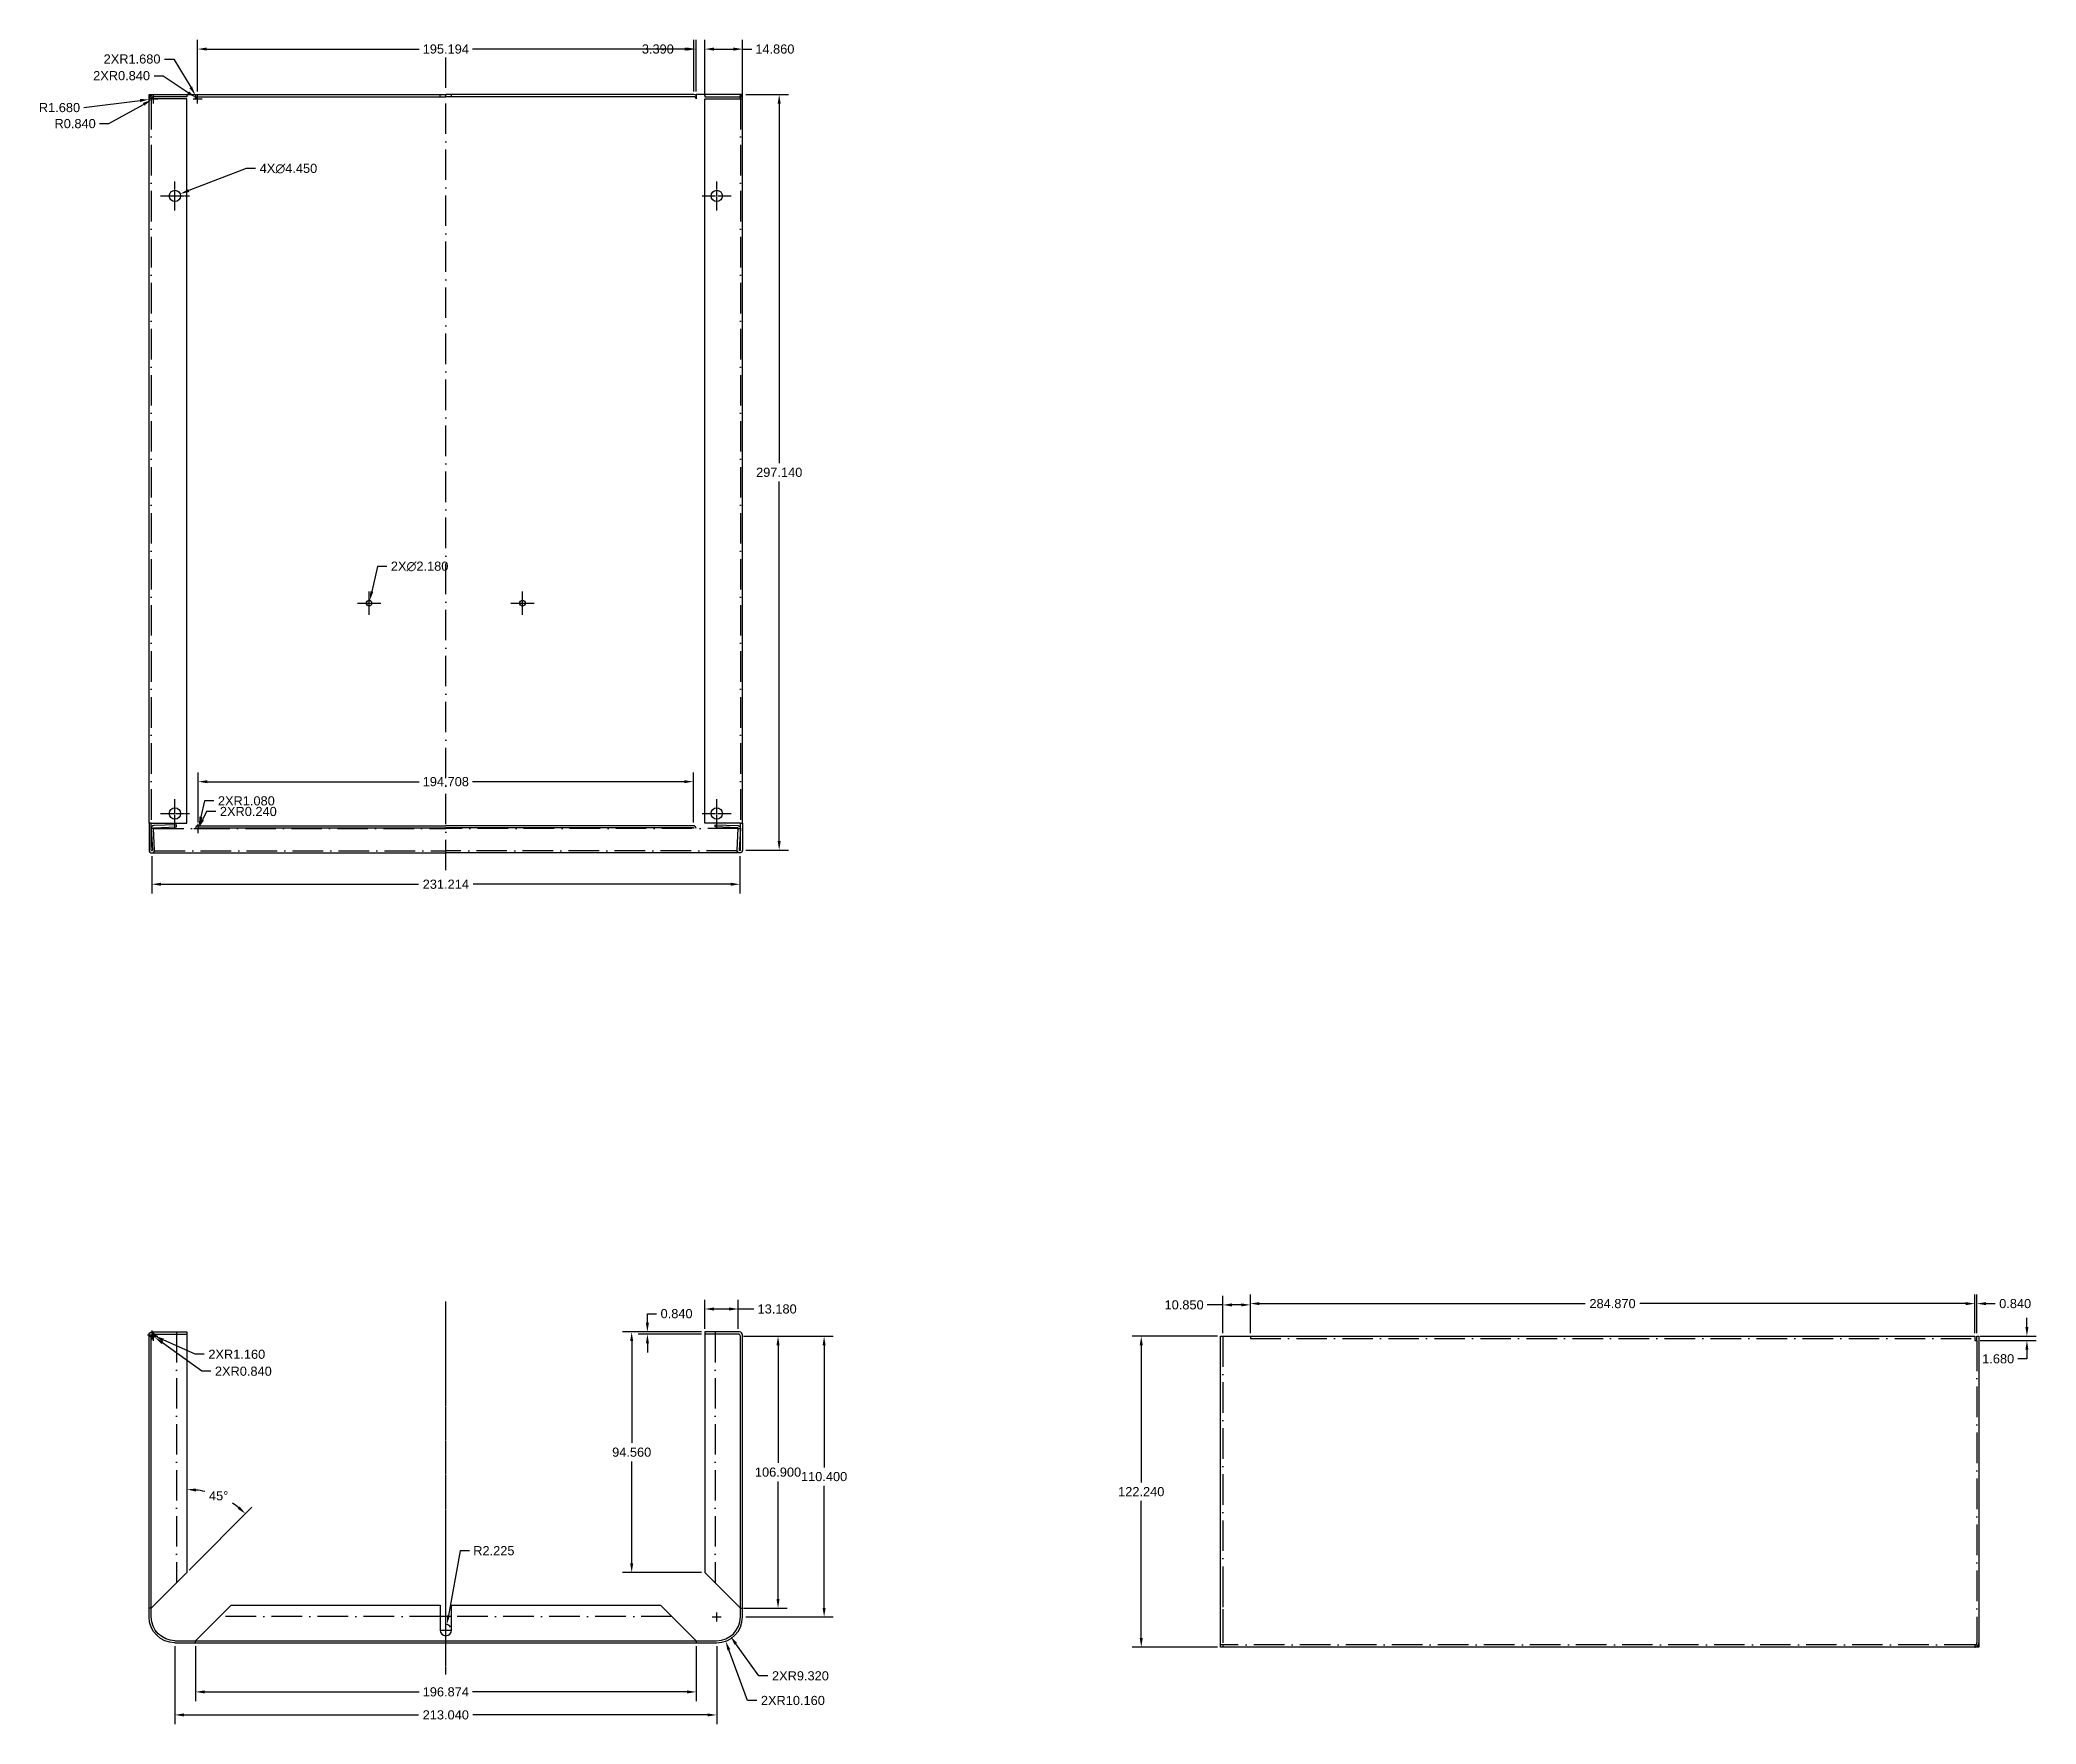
# Model space of a CAD drawing. Header units: millimetres. Extents: x 44 to 829, y 32 to 695.
import ezdxf

# ---------------------------------------------------------------- set-up
doc = ezdxf.new("R2010")
doc.units = ezdxf.units.MM
doc.linetypes.add('ACAD_ISO10W100', pattern=[18, 12, -3, 0, -3])
doc.linetypes.add('CENTER2', pattern=[1.125, 0.75, -0.125, 0.125, -0.125])
for name, color, linetype in [('Axe', 1, 'ACAD_ISO10W100'), ('Contur', 4, 'Continuous'), ('Cote', 3, 'Continuous'), ('Gauri', 6, 'Continuous'), ('Linii Ascunse', 2, 'ACAD_ISO10W100')]:
    doc.layers.add(name, color=color, linetype=linetype)
doc.styles.get("Standard").update_dxf_attribs({"font": 'Arial.ttf'})
doc.dimstyles.get("Standard").update_dxf_attribs({"dimscale": 20, "dimtxt": 0.18, "dimasz": 0.18, "dimexe": 0.18, "dimexo": 0.0625, "dimgap": 0.09, "dimtad": 0, "dimtih": 1, "dimtoh": 1, "dimdec": 3, "dimzin": 0, "dimdsep": 46, "dimtxsty": 'Standard', "dimcen": 0.09, "dimadec": 0, "dimazin": 0, "dimtfac": 1, "dimtdec": 3, "dimtofl": 0, "dimtmove": 0, "dimatfit": 3, "dimfxl": 1, "dimtolj": 1, "dimtzin": 0, "dimarcsym": 0})

# ---------------------------------------------------------------- blocks, each defined once
blk = doc.blocks.new('*U1')
at = {"layer": 'Axe', "color": 0, "linetype": 'CENTER2', "transparency": 16777216}
for p, q in [((-5.725, 0), (-0.445, 0)), ((0, 0.445), (0, 5.725)), ((0.445, 0), (5.725, 0)), ((0, -5.725), (0, -0.445))]:
    blk.add_line(p, q, dxfattribs=at)
at = {"layer": 'Axe', "color": 0, "linetype": 'Continuous', "transparency": 16777216}
for p, q in [((-0.2225, 0), (0.2225, 0)), ((0, -0.2225), (0, 0.2225))]:
    blk.add_line(p, q, dxfattribs=at)
blk = doc.blocks.new('*U2')
at = {"layer": 'Axe', "color": 0, "linetype": 'CENTER2', "transparency": 16777216}
for p, q in [((-4.59, 0), (-0.218, 0)), ((0, 0.218), (0, 4.59)), ((0.218, 0), (4.59, 0)), ((0, -4.59), (0, -0.218))]:
    blk.add_line(p, q, dxfattribs=at)
at = {"layer": 'Axe', "color": 0, "linetype": 'Continuous', "transparency": 16777216}
for p, q in [((-0.109, 0), (0.109, 0)), ((0, -0.109), (0, 0.109))]:
    blk.add_line(p, q, dxfattribs=at)
blk = doc.blocks.new('*U3')
at = {"layer": 'Axe', "color": 0, "linetype": 'CENTER2', "transparency": 16777216}
for p, q in [((-4.59, 0), (-0.218, 0)), ((0, 0.218), (0, 4.59)), ((0.218, 0), (4.59, 0)), ((0, -4.59), (0, -0.218))]:
    blk.add_line(p, q, dxfattribs=at)
at = {"layer": 'Axe', "color": 0, "linetype": 'Continuous', "transparency": 16777216}
for p, q in [((-0.109, 0), (0.109, 0)), ((0, -0.109), (0, 0.109))]:
    blk.add_line(p, q, dxfattribs=at)
blk = doc.blocks.new('*U4')
at = {"layer": 'Axe', "color": 0, "linetype": 'CENTER2', "transparency": 16777216}
for p, q in [((0, 0.445), (0, 5.725)), ((-5.725, 0), (-0.445, 0)), ((0, -5.725), (0, -0.445)), ((0.445, 0), (5.725, 0))]:
    blk.add_line(p, q, dxfattribs=at)
at = {"layer": 'Axe', "color": 0, "linetype": 'Continuous', "transparency": 16777216}
for p, q in [((0, -0.2225), (0, 0.2225)), ((-0.2225, 0), (0.2225, 0))]:
    blk.add_line(p, q, dxfattribs=at)
blk = doc.blocks.new('*U5')
at = {"layer": 'Axe', "color": 0, "linetype": 'CENTER2', "transparency": 16777216}
for p, q in [((-5.725, 0), (-0.445, 0)), ((0, 0.445), (0, 5.725)), ((0.445, 0), (5.725, 0)), ((0, -5.725), (0, -0.445))]:
    blk.add_line(p, q, dxfattribs=at)
at = {"layer": 'Axe', "color": 0, "linetype": 'Continuous', "transparency": 16777216}
for p, q in [((-0.2225, 0), (0.2225, 0)), ((0, -0.2225), (0, 0.2225))]:
    blk.add_line(p, q, dxfattribs=at)
blk = doc.blocks.new('*U6')
at = {"layer": 'Axe', "color": 0, "linetype": 'CENTER2', "transparency": 16777216}
for p, q in [((-5.725, 0), (-0.445, 0)), ((0, 0.445), (0, 5.725)), ((0.445, 0), (5.725, 0)), ((0, -5.725), (0, -0.445))]:
    blk.add_line(p, q, dxfattribs=at)
at = {"layer": 'Axe', "color": 0, "linetype": 'Continuous', "transparency": 16777216}
for p, q in [((-0.2225, 0), (0.2225, 0)), ((0, -0.2225), (0, 0.2225))]:
    blk.add_line(p, q, dxfattribs=at)
blk = doc.blocks.new('*U7')
at = {"layer": 'Axe', "color": 0, "linetype": 'CENTER2', "transparency": 16777216}
blk.add_line((0, -77.86), (0, 68.83), dxfattribs=at)
blk = doc.blocks.new('*D9')
at = {"layer": 'Cote', "color": 0, "lineweight": -2, "transparency": 16777216}
for p, q in [((209.38, 100.65), (204.74, 75.2)), ((212.98, 100.65), (209.38, 100.65)), ((203.69, 67.67), (203.69, 71.27)), ((201.89, 69.47), (205.49, 69.47))]:
    blk.add_line(p, q, dxfattribs=at)
blk.add_arc((203.69, 69.47), 2.23, 32.18864, 79.6642, dxfattribs=at)
at = {"layer": 'Cote', "color": 0, "transparency": 16777216}
blk.add_solid([(204.15, 75.3), (205.33, 75.09), (204.09, 71.65)], dxfattribs=at)
at = {"layer": 'Defpoints', "color": 0, "transparency": 16777216}
for p in [(204.09, 71.65), (203.69, 69.47)]:
    blk.add_point(p, dxfattribs=at)
at = {"layer": 'Cote', "color": 0, "transparency": 16777216, "insert": (222.59, 100.65), "char_height": 3.6, "attachment_point": 5}
blk.add_mtext('\\A1;R2.225', dxfattribs=at)
blk = doc.blocks.new('*D10')
at = {"layer": 'Cote', "color": 0, "lineweight": -2, "transparency": 16777216}
for p, q in [((97.17, 63.19), (97.17, 32.49)), ((310.21, 63.19), (310.21, 32.49)), ((100.77, 36.09), (192.99, 36.09)), ((306.61, 36.09), (214.38, 36.09))]:
    blk.add_line(p, q, dxfattribs=at)
at = {"layer": 'Cote', "color": 0, "transparency": 16777216}
for points in [[(100.77, 36.69), (100.77, 35.49), (97.17, 36.09)], [(306.61, 36.69), (306.61, 35.49), (310.21, 36.09)]]:
    blk.add_solid(points, dxfattribs=at)
at = {"layer": 'Defpoints', "color": 0, "transparency": 16777216}
for p in [(97.17, 64.44), (310.21, 64.44), (310.21, 36.09)]:
    blk.add_point(p, dxfattribs=at)
at = {"layer": 'Cote', "color": 0, "transparency": 16777216, "insert": (203.69, 36.09), "char_height": 3.6, "attachment_point": 5}
blk.add_mtext('\\A1;213.040', dxfattribs=at)
blk = doc.blocks.new('*D11')
at = {"layer": 'Cote', "color": 0, "lineweight": -2, "transparency": 16777216}
for p, q in [((105.26, 63.19), (105.26, 41.54)), ((302.13, 63.19), (302.13, 41.54)), ((108.86, 45.14), (193.2, 45.14)), ((298.53, 45.14), (214.19, 45.14))]:
    blk.add_line(p, q, dxfattribs=at)
at = {"layer": 'Cote', "color": 0, "transparency": 16777216}
for points in [[(108.86, 45.74), (108.86, 44.54), (105.26, 45.14)], [(298.53, 45.74), (298.53, 44.54), (302.13, 45.14)]]:
    blk.add_solid(points, dxfattribs=at)
at = {"layer": 'Defpoints', "color": 0, "transparency": 16777216}
for p in [(105.26, 64.44), (302.13, 64.44), (302.13, 45.14)]:
    blk.add_point(p, dxfattribs=at)
at = {"layer": 'Cote', "color": 0, "transparency": 16777216, "insert": (203.69, 45.14), "char_height": 3.6, "attachment_point": 5}
blk.add_mtext('\\A1;196.874', dxfattribs=at)
blk = doc.blocks.new('*D12')
at = {"layer": 'Cote', "color": 0, "lineweight": -2, "transparency": 16777216}
for p, q in [((308.41, 74.6), (312.01, 74.6)), ((310.21, 72.8), (310.21, 76.4)), ((322.39, 41.75), (314.99, 61.7)), ((325.99, 41.75), (322.39, 41.75))]:
    blk.add_line(p, q, dxfattribs=at)
at = {"layer": 'Cote', "color": 0, "transparency": 16777216}
blk.add_solid([(315.56, 61.91), (314.43, 61.49), (313.74, 65.08)], dxfattribs=at)
at = {"layer": 'Defpoints', "color": 0, "transparency": 16777216}
for p in [(310.21, 74.6), (313.74, 65.08)]:
    blk.add_point(p, dxfattribs=at)
at = {"layer": 'Cote', "color": 0, "transparency": 16777216, "insert": (340.18, 41.75), "char_height": 3.6, "attachment_point": 5}
blk.add_mtext('\\A1;2XR10.160', dxfattribs=at)
blk = doc.blocks.new('*D13')
at = {"layer": 'Cote', "color": 0, "lineweight": -2, "transparency": 16777216}
for p, q in [((308.41, 74.6), (312.01, 74.6)), ((310.21, 72.8), (310.21, 76.4)), ((326.76, 51.44), (317.72, 64.09)), ((330.36, 51.44), (326.76, 51.44))]:
    blk.add_line(p, q, dxfattribs=at)
at = {"layer": 'Cote', "color": 0, "transparency": 16777216}
blk.add_solid([(318.21, 64.44), (317.23, 63.74), (315.63, 67.02)], dxfattribs=at)
at = {"layer": 'Defpoints', "color": 0, "transparency": 16777216}
for p in [(310.21, 74.6), (315.63, 67.02)]:
    blk.add_point(p, dxfattribs=at)
at = {"layer": 'Cote', "color": 0, "transparency": 16777216, "insert": (343.15, 51.44), "char_height": 3.6, "attachment_point": 5}
blk.add_mtext('\\A1;2XR9.320', dxfattribs=at)
blk = doc.blocks.new('*D14')
at = {"layer": 'Cote', "color": 0, "lineweight": -2, "transparency": 16777216}
for p, q in [((321.62, 185), (356.06, 185)), ((352.46, 181.4), (352.46, 133.44)), ((352.46, 78.2), (352.46, 126.17)), ((321.62, 74.6), (356.06, 74.6))]:
    blk.add_line(p, q, dxfattribs=at)
at = {"layer": 'Cote', "color": 0, "transparency": 16777216}
for points in [[(351.86, 181.4), (353.06, 181.4), (352.46, 185)], [(351.86, 78.2), (353.06, 78.2), (352.46, 74.6)]]:
    blk.add_solid(points, dxfattribs=at)
at = {"layer": 'Defpoints', "color": 0, "transparency": 16777216}
for p in [(320.37, 185), (352.46, 185), (320.37, 74.6)]:
    blk.add_point(p, dxfattribs=at)
at = {"layer": 'Cote', "color": 0, "transparency": 16777216, "insert": (352.46, 129.8), "char_height": 3.6, "attachment_point": 5}
blk.add_mtext('\\A1;110.400', dxfattribs=at)
blk = doc.blocks.new('*D15')
at = {"layer": 'Cote', "color": 0, "lineweight": -2, "transparency": 16777216}
for p, q in [((320.78, 185), (337.94, 185)), ((334.34, 181.4), (334.34, 135.19)), ((334.34, 81.7), (334.34, 127.92)), ((320.78, 78.1), (337.94, 78.1))]:
    blk.add_line(p, q, dxfattribs=at)
at = {"layer": 'Cote', "color": 0, "transparency": 16777216}
for points in [[(333.74, 181.4), (334.94, 181.4), (334.34, 185)], [(333.74, 81.7), (334.94, 81.7), (334.34, 78.1)]]:
    blk.add_solid(points, dxfattribs=at)
at = {"layer": 'Defpoints', "color": 0, "transparency": 16777216}
for p in [(319.53, 185), (334.34, 185), (319.53, 78.1)]:
    blk.add_point(p, dxfattribs=at)
at = {"layer": 'Cote', "color": 0, "transparency": 16777216, "insert": (334.34, 131.55), "char_height": 3.6, "attachment_point": 5}
blk.add_mtext('\\A1;106.900', dxfattribs=at)
blk = doc.blocks.new('*D16')
at = {"layer": 'Cote', "color": 0, "lineweight": -2, "transparency": 16777216}
for p, q in [((304.26, 186.68), (273.19, 186.68)), ((276.79, 183.08), (276.79, 143.04)), ((276.79, 95.72), (276.79, 135.77)), ((304.26, 92.12), (273.19, 92.12))]:
    blk.add_line(p, q, dxfattribs=at)
at = {"layer": 'Cote', "color": 0, "transparency": 16777216}
for points in [[(276.19, 183.08), (277.39, 183.08), (276.79, 186.68)], [(276.19, 95.72), (277.39, 95.72), (276.79, 92.12)]]:
    blk.add_solid(points, dxfattribs=at)
at = {"layer": 'Defpoints', "color": 0, "transparency": 16777216}
for p in [(305.51, 186.68), (276.79, 92.12), (305.51, 92.12)]:
    blk.add_point(p, dxfattribs=at)
at = {"layer": 'Cote', "color": 0, "transparency": 16777216, "insert": (276.79, 139.4), "char_height": 3.6, "attachment_point": 5}
blk.add_mtext('\\A1;94.560', dxfattribs=at)
blk = doc.blocks.new('*D17')
at = {"layer": 'Cote', "color": 0, "lineweight": -2, "transparency": 16777216}
for p, q in [((305.51, 187.93), (305.51, 199.32)), ((318.69, 187.93), (318.69, 199.32)), ((309.11, 195.72), (315.09, 195.72)), ((318.69, 195.72), (324.89, 195.72))]:
    blk.add_line(p, q, dxfattribs=at)
at = {"layer": 'Cote', "color": 0, "transparency": 16777216}
for points in [[(309.11, 196.32), (309.11, 195.12), (305.51, 195.72)], [(315.09, 196.32), (315.09, 195.12), (318.69, 195.72)]]:
    blk.add_solid(points, dxfattribs=at)
at = {"layer": 'Defpoints', "color": 0, "transparency": 16777216}
for p in [(305.51, 195.72), (305.51, 186.68), (318.69, 186.68)]:
    blk.add_point(p, dxfattribs=at)
at = {"layer": 'Cote', "color": 0, "transparency": 16777216, "insert": (333.99, 195.72), "char_height": 3.6, "attachment_point": 5}
blk.add_mtext('\\A1;13.180', dxfattribs=at)
blk = doc.blocks.new('*D18')
at = {"layer": 'Cote', "color": 0, "lineweight": -2, "transparency": 16777216}
for p, q in [((282.97, 190.28), (282.97, 193.88)), ((282.97, 193.88), (286.57, 193.88)), ((304.26, 186.68), (279.37, 186.68)), ((304.26, 185.84), (279.37, 185.84)), ((282.97, 182.24), (282.97, 178.64))]:
    blk.add_line(p, q, dxfattribs=at)
at = {"layer": 'Cote', "color": 0, "transparency": 16777216}
for points in [[(282.37, 190.28), (283.57, 190.28), (282.97, 186.68)], [(282.37, 182.24), (283.57, 182.24), (282.97, 185.84)]]:
    blk.add_solid(points, dxfattribs=at)
at = {"layer": 'Defpoints', "color": 0, "transparency": 16777216}
for p in [(282.97, 186.68), (305.51, 186.68), (305.51, 185.84)]:
    blk.add_point(p, dxfattribs=at)
at = {"layer": 'Cote', "color": 0, "transparency": 16777216, "insert": (294.44, 193.88), "char_height": 3.6, "attachment_point": 5}
blk.add_mtext('\\A1;0.840', dxfattribs=at)
blk = doc.blocks.new('*D19')
at = {"layer": 'Cote', "color": 0, "lineweight": -2, "transparency": 16777216}
for p, q in [((86.37, 185.52), (89.97, 185.52)), ((88.17, 183.72), (88.17, 187.32)), ((105.09, 177.9), (92.51, 183.57)), ((108.69, 177.9), (105.09, 177.9))]:
    blk.add_line(p, q, dxfattribs=at)
blk.add_arc((88.17, 185.52), 1.16, 335.7535, 28.25886, dxfattribs=at)
at = {"layer": 'Cote', "color": 0, "transparency": 16777216}
blk.add_solid([(92.75, 184.12), (92.26, 183.02), (89.23, 185.05)], dxfattribs=at)
at = {"layer": 'Defpoints', "color": 0, "transparency": 16777216}
for p in [(88.17, 185.52), (89.23, 185.05)]:
    blk.add_point(p, dxfattribs=at)
at = {"layer": 'Cote', "color": 0, "transparency": 16777216, "insert": (121.48, 177.9), "char_height": 3.6, "attachment_point": 5}
blk.add_mtext('\\A1;2XR1.160', dxfattribs=at)
blk = doc.blocks.new('*D20')
at = {"layer": 'Cote', "color": 0, "lineweight": -2, "transparency": 16777216}
for p, q in [((86.89, 185), (90.49, 185)), ((88.69, 183.2), (88.69, 186.8)), ((107.68, 171.24), (92.28, 182.4)), ((111.28, 171.24), (107.68, 171.24))]:
    blk.add_line(p, q, dxfattribs=at)
blk.add_arc((88.69, 185), 0.84, 324.06958, 90, dxfattribs=at)
at = {"layer": 'Cote', "color": 0, "transparency": 16777216}
blk.add_solid([(92.64, 182.88), (91.93, 181.91), (89.37, 184.51)], dxfattribs=at)
at = {"layer": 'Defpoints', "color": 0, "transparency": 16777216}
for p in [(88.69, 185), (89.37, 184.51)]:
    blk.add_point(p, dxfattribs=at)
at = {"layer": 'Cote', "color": 0, "transparency": 16777216, "insert": (124.07, 171.24), "char_height": 3.6, "attachment_point": 5}
blk.add_mtext('\\A1;2XR0.840', dxfattribs=at)
blk = doc.blocks.new('*D21')
at = {"layer": 'Cote', "color": 0, "lineweight": -2, "transparency": 16777216}
blk.add_line((102.75, 93.01), (127.47, 117.73), dxfattribs=at)
for start, end in [(77.4675, 83.67221), (51.32779, 56.7445)]:
    blk.add_arc((101.87, 92.12), 32.61, start, end, dxfattribs=at)
at = {"layer": 'Cote', "color": 0, "transparency": 16777216}
for points in [[(105.43, 123.94), (105.5, 125.14), (101.87, 124.74)], [(122.65, 118.03), (121.85, 117.14), (124.93, 115.18)]]:
    blk.add_solid(points, dxfattribs=at)
at = {"layer": 'Defpoints', "color": 0, "transparency": 16777216}
for p in [(101.87, 186.68), (118.17, 120.37), (101.87, 92.12), (101.87, 92.12), (87.85, 78.1)]:
    blk.add_point(p, dxfattribs=at)
at = {"layer": 'Cote', "color": 0, "transparency": 16777216, "insert": (114.35, 122.25), "char_height": 3.6, "attachment_point": 5}
blk.add_mtext('\\A1;45°', dxfattribs=at)
blk = doc.blocks.new('*D22')
at = {"layer": 'Cote', "color": 0, "lineweight": -2, "transparency": 16777216}
for p, q in [((507.15, 185), (473.58, 185)), ((477.18, 181.4), (477.18, 127.52)), ((477.18, 66.36), (477.18, 120.25)), ((507.15, 62.76), (473.58, 62.76))]:
    blk.add_line(p, q, dxfattribs=at)
at = {"layer": 'Cote', "color": 0, "transparency": 16777216}
for points in [[(476.58, 181.4), (477.78, 181.4), (477.18, 185)], [(476.58, 66.36), (477.78, 66.36), (477.18, 62.76)]]:
    blk.add_solid(points, dxfattribs=at)
at = {"layer": 'Defpoints', "color": 0, "transparency": 16777216}
for p in [(477.18, 185), (508.4, 185), (508.4, 62.76)]:
    blk.add_point(p, dxfattribs=at)
at = {"layer": 'Cote', "color": 0, "transparency": 16777216, "insert": (477.18, 123.88), "char_height": 3.6, "attachment_point": 5}
blk.add_mtext('\\A1;122.240', dxfattribs=at)
blk = doc.blocks.new('*D23')
at = {"layer": 'Cote', "color": 0, "lineweight": -2, "transparency": 16777216}
for p, q in [((520.08, 186.25), (520.08, 201.43)), ((523.68, 197.83), (651.82, 197.83)), ((801.35, 197.83), (673.21, 197.83)), ((804.95, 186.25), (804.95, 201.43))]:
    blk.add_line(p, q, dxfattribs=at)
at = {"layer": 'Cote', "color": 0, "transparency": 16777216}
for points in [[(523.68, 198.43), (523.68, 197.23), (520.08, 197.83)], [(801.35, 198.43), (801.35, 197.23), (804.95, 197.83)]]:
    blk.add_solid(points, dxfattribs=at)
at = {"layer": 'Defpoints', "color": 0, "transparency": 16777216}
for p in [(804.95, 197.83), (520.08, 185), (804.95, 185)]:
    blk.add_point(p, dxfattribs=at)
at = {"layer": 'Cote', "color": 0, "transparency": 16777216, "insert": (662.52, 197.83), "char_height": 3.6, "attachment_point": 5}
blk.add_mtext('\\A1;284.870', dxfattribs=at)
blk = doc.blocks.new('*D24')
at = {"layer": 'Cote', "color": 0, "lineweight": -2, "transparency": 16777216}
for p, q in [((509.23, 197.33), (503.14, 197.33)), ((509.23, 186.25), (509.23, 200.93)), ((516.48, 197.33), (512.83, 197.33)), ((520.08, 186.25), (520.08, 200.93))]:
    blk.add_line(p, q, dxfattribs=at)
at = {"layer": 'Cote', "color": 0, "transparency": 16777216}
for points in [[(512.83, 197.93), (512.83, 196.73), (509.23, 197.33)], [(516.48, 197.93), (516.48, 196.73), (520.08, 197.33)]]:
    blk.add_solid(points, dxfattribs=at)
at = {"layer": 'Defpoints', "color": 0, "transparency": 16777216}
for p in [(520.08, 197.33), (509.23, 185), (520.08, 185)]:
    blk.add_point(p, dxfattribs=at)
at = {"layer": 'Cote', "color": 0, "transparency": 16777216, "insert": (494.04, 197.33), "char_height": 3.6, "attachment_point": 5}
blk.add_mtext('\\A1;10.850', dxfattribs=at)
blk = doc.blocks.new('*D25')
at = {"layer": 'Cote', "color": 0, "lineweight": -2, "transparency": 16777216}
for p, q in [((801.35, 197.83), (797.75, 197.83)), ((804.95, 186.25), (804.95, 201.43)), ((805.79, 186.25), (805.79, 201.43)), ((809.39, 197.83), (812.99, 197.83))]:
    blk.add_line(p, q, dxfattribs=at)
at = {"layer": 'Cote', "color": 0, "transparency": 16777216}
for points in [[(801.35, 198.43), (801.35, 197.23), (804.95, 197.83)], [(809.39, 198.43), (809.39, 197.23), (805.79, 197.83)]]:
    blk.add_solid(points, dxfattribs=at)
at = {"layer": 'Defpoints', "color": 0, "transparency": 16777216}
for p in [(805.79, 197.83), (804.95, 185), (805.79, 185)]:
    blk.add_point(p, dxfattribs=at)
at = {"layer": 'Cote', "color": 0, "transparency": 16777216, "insert": (820.86, 197.83), "char_height": 3.6, "attachment_point": 5}
blk.add_mtext('\\A1;0.840', dxfattribs=at)
blk = doc.blocks.new('*D26')
at = {"layer": 'Cote', "color": 0, "lineweight": -2, "transparency": 16777216}
for p, q in [((825.48, 188.6), (825.48, 192.2)), ((807.04, 185), (829.08, 185)), ((807.04, 183.32), (829.08, 183.32)), ((825.48, 176.12), (821.88, 176.12)), ((825.48, 179.72), (825.48, 176.12))]:
    blk.add_line(p, q, dxfattribs=at)
at = {"layer": 'Cote', "color": 0, "transparency": 16777216}
for points in [[(824.88, 188.6), (826.08, 188.6), (825.48, 185)], [(824.88, 179.72), (826.08, 179.72), (825.48, 183.32)]]:
    blk.add_solid(points, dxfattribs=at)
at = {"layer": 'Defpoints', "color": 0, "transparency": 16777216}
for p in [(805.79, 185), (805.79, 183.32), (825.48, 183.32)]:
    blk.add_point(p, dxfattribs=at)
at = {"layer": 'Cote', "color": 0, "transparency": 16777216, "insert": (814.18, 176.12), "char_height": 3.6, "attachment_point": 5}
blk.add_mtext('\\A1;1.680', dxfattribs=at)
blk = doc.blocks.new('*D27')
at = {"layer": 'Cote', "color": 0, "lineweight": -2, "transparency": 16777216}
for p, q in [((61.36, 668.17), (83.45, 670.96)), ((86.89, 671.62), (90.49, 671.62)), ((88.69, 669.82), (88.69, 673.42))]:
    blk.add_line(p, q, dxfattribs=at)
blk.add_arc((88.69, 671.62), 1.68, 180, 187.18108, dxfattribs=at)
at = {"layer": 'Cote', "color": 0, "transparency": 16777216}
blk.add_solid([(83.37, 671.55), (83.52, 670.36), (87.02, 671.41)], dxfattribs=at)
at = {"layer": 'Defpoints', "color": 0, "transparency": 16777216}
for p in [(87.02, 671.41), (88.69, 671.62)]:
    blk.add_point(p, dxfattribs=at)
at = {"layer": 'Cote', "color": 0, "transparency": 16777216, "insert": (51.77, 668.17), "char_height": 3.6, "attachment_point": 5}
blk.add_mtext('\\A1;R1.680', dxfattribs=at)
blk = doc.blocks.new('*D28')
at = {"layer": 'Cote', "color": 0, "lineweight": -2, "transparency": 16777216}
for p, q in [((71.11, 661.86), (84.81, 669.46)), ((86.89, 671.62), (90.49, 671.62)), ((88.69, 669.82), (88.69, 673.42)), ((67.51, 661.86), (71.11, 661.86))]:
    blk.add_line(p, q, dxfattribs=at)
blk.add_arc((88.69, 671.62), 0.84, 180, 209.0235, dxfattribs=at)
at = {"layer": 'Cote', "color": 0, "transparency": 16777216}
blk.add_solid([(84.51, 669.99), (85.1, 668.94), (87.95, 671.21)], dxfattribs=at)
at = {"layer": 'Defpoints', "color": 0, "transparency": 16777216}
for p in [(87.95, 671.21), (88.69, 671.62)]:
    blk.add_point(p, dxfattribs=at)
at = {"layer": 'Cote', "color": 0, "transparency": 16777216, "insert": (57.92, 661.86), "char_height": 3.6, "attachment_point": 5}
blk.add_mtext('\\A1;R0.840', dxfattribs=at)
blk = doc.blocks.new('*D29')
at = {"layer": 'Cote', "color": 0, "lineweight": -2, "transparency": 16777216}
for p, q in [((125.24, 644.17), (102.61, 635.53)), ((128.84, 644.17), (125.24, 644.17)), ((95.37, 633.46), (98.97, 633.46)), ((97.17, 631.66), (97.17, 635.26))]:
    blk.add_line(p, q, dxfattribs=at)
at = {"layer": 'Cote', "color": 0, "transparency": 16777216}
blk.add_solid([(102.4, 636.1), (102.82, 634.97), (99.25, 634.25)], dxfattribs=at)
at = {"layer": 'Defpoints', "color": 0, "transparency": 16777216}
for p in [(95.09, 632.67), (99.25, 634.25)]:
    blk.add_point(p, dxfattribs=at)
at = {"layer": 'Cote', "color": 0, "transparency": 16777216, "insert": (141.81, 644.17), "char_height": 3.6, "attachment_point": 5}
blk.add_mtext('\\A1;4X∅4.450', dxfattribs=at)
blk = doc.blocks.new('*D30')
at = {"layer": 'Cote', "color": 0, "lineweight": -2, "transparency": 16777216}
for p, q in [((176.86, 487.72), (174.58, 477.85)), ((180.46, 487.72), (176.86, 487.72)), ((171.73, 473.28), (175.33, 473.28)), ((173.53, 471.48), (173.53, 475.08))]:
    blk.add_line(p, q, dxfattribs=at)
at = {"layer": 'Cote', "color": 0, "transparency": 16777216}
blk.add_solid([(174, 477.98), (175.17, 477.71), (173.77, 474.34)], dxfattribs=at)
at = {"layer": 'Defpoints', "color": 0, "transparency": 16777216}
for p in [(173.28, 472.22), (173.77, 474.34)]:
    blk.add_point(p, dxfattribs=at)
at = {"layer": 'Cote', "color": 0, "transparency": 16777216, "insert": (193.39, 487.72), "char_height": 3.6, "attachment_point": 5}
blk.add_mtext('\\A1;2X∅2.180', dxfattribs=at)
blk = doc.blocks.new('*D38')
at = {"layer": 'Cote', "color": 0, "lineweight": -2, "transparency": 16777216}
for p, q in [((321.63, 673.3), (338.4, 673.3)), ((334.8, 669.7), (334.8, 528.37)), ((334.8, 379.76), (334.8, 521.09)), ((321.63, 376.16), (338.4, 376.16))]:
    blk.add_line(p, q, dxfattribs=at)
at = {"layer": 'Cote', "color": 0, "transparency": 16777216}
for points in [[(334.2, 669.7), (335.4, 669.7), (334.8, 673.3)], [(334.2, 379.76), (335.4, 379.76), (334.8, 376.16)]]:
    blk.add_solid(points, dxfattribs=at)
at = {"layer": 'Defpoints', "color": 0, "transparency": 16777216}
for p in [(320.38, 673.3), (320.38, 376.16), (334.8, 376.16)]:
    blk.add_point(p, dxfattribs=at)
at = {"layer": 'Cote', "color": 0, "transparency": 16777216, "insert": (334.8, 524.73), "char_height": 3.6, "attachment_point": 5}
blk.add_mtext('\\A1;297.140', dxfattribs=at)
blk = doc.blocks.new('*D39')
at = {"layer": 'Cote', "color": 0, "lineweight": -2, "transparency": 16777216}
for p, q in [((88.09, 373.83), (88.09, 359.15)), ((319.3, 373.83), (319.3, 359.15)), ((91.69, 362.75), (193, 362.75)), ((315.7, 362.75), (214.39, 362.75))]:
    blk.add_line(p, q, dxfattribs=at)
at = {"layer": 'Cote', "color": 0, "transparency": 16777216}
for points in [[(91.69, 363.35), (91.69, 362.15), (88.09, 362.75)], [(315.7, 363.35), (315.7, 362.15), (319.3, 362.75)]]:
    blk.add_solid(points, dxfattribs=at)
at = {"layer": 'Defpoints', "color": 0, "transparency": 16777216}
for p in [(88.09, 375.08), (319.3, 375.08), (319.3, 362.75)]:
    blk.add_point(p, dxfattribs=at)
at = {"layer": 'Cote', "color": 0, "transparency": 16777216, "insert": (203.69, 362.75), "char_height": 3.6, "attachment_point": 5}
blk.add_mtext('\\A1;231.214', dxfattribs=at)
blk = doc.blocks.new('*D40')
at = {"layer": 'Cote', "color": 0, "lineweight": -2, "transparency": 16777216}
for p, q in [((106.34, 387.01), (106.34, 406.69)), ((109.94, 403.09), (193.19, 403.09)), ((297.45, 403.09), (214.2, 403.09)), ((301.05, 387.01), (301.05, 406.69))]:
    blk.add_line(p, q, dxfattribs=at)
at = {"layer": 'Cote', "color": 0, "transparency": 16777216}
for points in [[(109.94, 403.69), (109.94, 402.49), (106.34, 403.09)], [(297.45, 403.69), (297.45, 402.49), (301.05, 403.09)]]:
    blk.add_solid(points, dxfattribs=at)
at = {"layer": 'Defpoints', "color": 0, "transparency": 16777216}
for p in [(301.05, 403.09), (106.34, 385.76), (301.05, 385.76)]:
    blk.add_point(p, dxfattribs=at)
at = {"layer": 'Cote', "color": 0, "transparency": 16777216, "insert": (203.69, 403.09), "char_height": 3.6, "attachment_point": 5}
blk.add_mtext('\\A1;194.708', dxfattribs=at)
blk = doc.blocks.new('*D41')
at = {"layer": 'Cote', "color": 0, "lineweight": -2, "transparency": 16777216}
for p, q in [((305.52, 672.88), (305.54, 694.79)), ((309.14, 691.19), (316.8, 691.18)), ((320.38, 672.87), (320.4, 694.78)), ((320.4, 691.18), (324, 691.18))]:
    blk.add_line(p, q, dxfattribs=at)
at = {"layer": 'Cote', "color": 0, "transparency": 16777216}
for points in [[(309.14, 691.79), (309.13, 690.59), (305.54, 691.19)], [(316.8, 691.78), (316.79, 690.58), (320.4, 691.18)]]:
    blk.add_solid(points, dxfattribs=at)
at = {"layer": 'Defpoints', "color": 0, "transparency": 16777216}
for p in [(320.4, 691.18), (305.52, 671.63), (320.38, 671.62)]:
    blk.add_point(p, dxfattribs=at)
at = {"layer": 'Cote', "color": 0, "transparency": 16777216, "insert": (333.09, 691.18), "char_height": 3.6, "attachment_point": 5}
blk.add_mtext('\\A1;14.860', dxfattribs=at)
blk = doc.blocks.new('*D42')
at = {"layer": 'Cote', "color": 0, "lineweight": -2, "transparency": 16777216}
for p, q in [((88.98, 680.71), (92.58, 680.71)), ((92.58, 680.71), (102.41, 674.1)), ((104.3, 671.62), (107.9, 671.62)), ((106.1, 669.82), (106.1, 673.42))]:
    blk.add_line(p, q, dxfattribs=at)
at = {"layer": 'Cote', "color": 0, "transparency": 16777216}
blk.add_solid([(102.75, 674.59), (102.08, 673.6), (105.4, 672.09)], dxfattribs=at)
at = {"layer": 'Defpoints', "color": 0, "transparency": 16777216}
for p in [(105.4, 672.09), (106.1, 671.62)]:
    blk.add_point(p, dxfattribs=at)
at = {"layer": 'Cote', "color": 0, "transparency": 16777216, "insert": (76.19, 680.71), "char_height": 3.6, "attachment_point": 5}
blk.add_mtext('\\A1;2XR0.840', dxfattribs=at)
blk = doc.blocks.new('*D43')
at = {"layer": 'Cote', "color": 0, "lineweight": -2, "transparency": 16777216}
for p, q in [((93.11, 687.28), (96.71, 687.28)), ((96.71, 687.28), (103.38, 676.15)), ((104.3, 671.62), (107.9, 671.62)), ((106.1, 669.82), (106.1, 673.42))]:
    blk.add_line(p, q, dxfattribs=at)
blk.add_arc((106.1, 671.62), 1.68, 120, 120.94753, dxfattribs=at)
at = {"layer": 'Cote', "color": 0, "transparency": 16777216}
blk.add_solid([(103.9, 676.46), (102.87, 675.84), (105.23, 673.06)], dxfattribs=at)
at = {"layer": 'Defpoints', "color": 0, "transparency": 16777216}
for p in [(105.23, 673.06), (106.1, 671.62)]:
    blk.add_point(p, dxfattribs=at)
at = {"layer": 'Cote', "color": 0, "transparency": 16777216, "insert": (80.31, 687.28), "char_height": 3.6, "attachment_point": 5}
blk.add_mtext('\\A1;2XR1.680', dxfattribs=at)
blk = doc.blocks.new('*D44')
at = {"layer": 'Cote', "color": 0, "lineweight": -2, "transparency": 16777216}
for p, q in [((108.85, 395.53), (107.4, 389.24)), ((112.45, 395.53), (108.85, 395.53)), ((104.54, 384.68), (108.14, 384.68)), ((106.34, 382.88), (106.34, 386.48))]:
    blk.add_line(p, q, dxfattribs=at)
blk.add_arc((106.34, 384.68), 1.08, 76.9545, 90, dxfattribs=at)
at = {"layer": 'Cote', "color": 0, "transparency": 16777216}
blk.add_solid([(106.81, 389.37), (107.98, 389.1), (106.58, 385.73)], dxfattribs=at)
at = {"layer": 'Defpoints', "color": 0, "transparency": 16777216}
for p in [(106.34, 384.68), (106.58, 385.73)]:
    blk.add_point(p, dxfattribs=at)
at = {"layer": 'Cote', "color": 0, "transparency": 16777216, "insert": (125.25, 395.53), "char_height": 3.6, "attachment_point": 5}
blk.add_mtext('\\A1;2XR1.080', dxfattribs=at)
blk = doc.blocks.new('*D45')
at = {"layer": 'Cote', "color": 0, "lineweight": -2, "transparency": 16777216}
for p, q in [((104.54, 384.68), (108.14, 384.68)), ((106.34, 382.88), (106.34, 386.48)), ((109.64, 391.35), (108.04, 388.12)), ((113.24, 391.35), (109.64, 391.35))]:
    blk.add_line(p, q, dxfattribs=at)
blk.add_arc((106.34, 384.68), 0.24, 63.67453, 90, dxfattribs=at)
at = {"layer": 'Cote', "color": 0, "transparency": 16777216}
blk.add_solid([(107.51, 388.39), (108.58, 387.85), (106.45, 384.89)], dxfattribs=at)
at = {"layer": 'Defpoints', "color": 0, "transparency": 16777216}
for p in [(106.34, 384.68), (106.45, 384.89)]:
    blk.add_point(p, dxfattribs=at)
at = {"layer": 'Cote', "color": 0, "transparency": 16777216, "insert": (126.03, 391.35), "char_height": 3.6, "attachment_point": 5}
blk.add_mtext('\\A1;2XR0.240', dxfattribs=at)
blk = doc.blocks.new('*D46')
at = {"layer": 'Cote', "color": 0, "lineweight": -2, "transparency": 16777216}
for p, q in [((298.53, 691.19), (294.93, 691.19)), ((302.13, 674.55), (302.13, 694.79)), ((305.52, 674.55), (305.52, 694.79)), ((309.12, 691.19), (312.72, 691.19))]:
    blk.add_line(p, q, dxfattribs=at)
at = {"layer": 'Cote', "color": 0, "transparency": 16777216}
for points in [[(298.53, 691.79), (298.53, 690.59), (302.13, 691.19)], [(309.12, 691.79), (309.12, 690.59), (305.52, 691.19)]]:
    blk.add_solid(points, dxfattribs=at)
at = {"layer": 'Defpoints', "color": 0, "transparency": 16777216}
for p in [(302.13, 691.19), (302.13, 673.3), (305.52, 673.3)]:
    blk.add_point(p, dxfattribs=at)
at = {"layer": 'Cote', "color": 0, "transparency": 16777216, "insert": (287.07, 691.19), "char_height": 3.6, "attachment_point": 5}
blk.add_mtext('\\A1;3.390', dxfattribs=at)
blk = doc.blocks.new('*D47')
at = {"layer": 'Cote', "color": 0, "lineweight": -2, "transparency": 16777216}
for p, q in [((106.1, 674.55), (106.1, 694.79)), ((109.7, 691.19), (193.2, 691.19)), ((297.69, 691.19), (214.19, 691.19)), ((301.29, 674.55), (301.29, 694.79))]:
    blk.add_line(p, q, dxfattribs=at)
at = {"layer": 'Cote', "color": 0, "transparency": 16777216}
for points in [[(109.7, 691.79), (109.7, 690.59), (106.1, 691.19)], [(297.69, 691.79), (297.69, 690.59), (301.29, 691.19)]]:
    blk.add_solid(points, dxfattribs=at)
at = {"layer": 'Defpoints', "color": 0, "transparency": 16777216}
for p in [(106.1, 691.19), (106.1, 673.3), (301.29, 673.3)]:
    blk.add_point(p, dxfattribs=at)
at = {"layer": 'Cote', "color": 0, "transparency": 16777216, "insert": (203.69, 691.19), "char_height": 3.6, "attachment_point": 5}
blk.add_mtext('\\A1;195.194', dxfattribs=at)

msp = doc.modelspace()

# ---------------------------------------------------------------- linework, layer by layer
at = {"layer": 'Axe'}
msp.add_lwpolyline([(203.695, 368.2352), (203.695, 689.657)], dxfattribs=at)
at = {"layer": 'Contur'}
for p, q in [((201.47, 672.4583), (201.47, 673.2983)), ((205.92, 672.4583), (205.92, 673.2983)), ((88.088, 375.0783), (203.695, 375.0783)), ((319.3019, 375.0783), (203.695, 375.0783))]:
    msp.add_line(p, q, dxfattribs=at)
for points in [[(87.008, 386.7583), (87.008, 671.6183, -0.41421356), (88.688, 673.2983), (88.688, 673.2983), (101.868, 673.2983), (105.258, 673.2983)], [(101.868, 673.2983), (101.868, 672.4583), (88.688, 672.4583), (88.688, 672.4583, 0.41421356), (87.848, 671.6183)], [(320.3819, 386.7583), (320.3819, 671.6183, 0.41421356), (318.7019, 673.2983), (318.7019, 673.2983), (305.5219, 673.2983), (302.1319, 673.2983)], [(305.5219, 673.2983), (305.5219, 672.4583), (318.7019, 672.4583), (318.7019, 672.4583, -0.41421356), (319.5419, 671.6183)], [(97.168, 64.4439), (97.168, 64.4439, -0.41421356), (87.008, 74.6039), (87.008, 74.6039), (87.008, 185.0039), (87.008, 185.5239, -0.41421356), (88.168, 186.6839), (88.688, 186.6839), (101.868, 186.6839), (101.868, 92.1239)], [(97.168, 65.2839), (97.168, 65.2839, -0.41421356), (87.848, 74.6039), (87.848, 74.6039), (87.848, 185.0039), (87.848, 185.0039, -0.41421356), (88.688, 185.8439), (88.688, 185.8439), (101.868, 185.8439)], [(97.168, 64.4439), (310.208, 64.4439), (310.208, 64.4439, 0.41421356), (320.368, 74.6039), (320.368, 74.6039), (320.368, 185.0039), (320.368, 185.5239, 0.41421356), (319.208, 186.6839), (318.688, 186.6839), (305.508, 186.6839), (305.508, 92.1239)], [(97.168, 65.2839), (310.208, 65.2839), (310.208, 65.2839, 0.41421356), (319.528, 74.6039), (319.528, 74.6039), (319.528, 185.0039), (319.528, 185.0039, 0.41421356), (318.688, 185.8439), (318.688, 185.8439), (305.508, 185.8439)]]:
    msp.add_lwpolyline(points, format="xyb", dxfattribs=at)
for points in [[(87.008, 671.6183), (87.008, 673.2983), (88.688, 673.2983)], [(87.848, 386.7583), (101.868, 386.7583), (101.868, 671.6283), (87.008, 671.6183)], [(87.848, 673.0732), (87.848, 673.2983)], [(105.258, 673.2983), (105.258, 671.6183), (105.268, 671.6183), (105.268, 673.0789)], [(106.098, 673.2983), (203.695, 673.2983)], [(106.098, 672.4583), (203.695, 672.4583)], [(301.2919, 673.2983), (203.695, 673.2983)], [(301.2919, 672.4583), (203.695, 672.4583)], [(302.1319, 673.2983), (302.1319, 671.6183), (302.1219, 671.6183), (302.1219, 673.0789)], [(319.5419, 386.7583), (305.5219, 386.7583), (305.5219, 671.6283), (320.3819, 671.6183)], [(320.3819, 671.6183), (320.3819, 673.2983), (318.7019, 673.2983)], [(319.5419, 673.0732), (319.5419, 673.2983)], [(106.3409, 385.7577), (203.695, 385.7577)], [(106.3409, 384.9177), (203.695, 384.9177)], [(301.049, 385.7577), (203.695, 385.7577)], [(301.049, 384.9177), (203.695, 384.9177)], [(508.39, 185.0039), (509.23, 185.0039), (520.08, 185.0039), (804.95, 185.0039), (804.95, 183.3239), (805.79, 183.3239), (805.79, 185.0039), (806.63, 185.0039), (806.63, 183.3239), (806.63, 63.6039), (806.63, 62.7639), (804.95, 62.7639), (508.4, 62.7639), (508.4, 185.0039)], [(101.868, 92.1239), (87.848, 78.1039), (87.008, 78.1039)], [(305.508, 92.1239), (319.528, 78.1039), (320.368, 78.1039)], [(105.258, 64.4439), (105.258, 65.2839), (119.28, 79.3058), (201.47, 79.3058), (201.47, 69.4658)], [(205.92, 69.4658), (205.92, 79.3058), (288.11, 79.3058), (302.1319, 65.2839), (302.1319, 64.4439)], [(205.92, 74.8458), (201.47, 74.8458)]]:
    msp.add_lwpolyline(points, dxfattribs=at)
for points in [[(88.9195, 384.9779), (97.808, 385.2883), (97.7787, 386.1278), (88.8915, 385.8174, 0.42039081), (87.8509, 384.6777), (88.328, 376.1583, -1), (87.848, 376.1583), (87.848, 386.7583), (87.008, 386.7583), (87.008, 376.1583, 1), (89.168, 376.1583), (88.6882, 384.7246, -0.42039081)], [(318.4704, 384.9779), (309.5819, 385.2883), (309.6112, 386.1278), (318.4984, 385.8174, -0.42039081), (319.539, 384.6777), (319.0619, 376.1583, 1), (319.5419, 376.1583), (319.5419, 386.7583), (320.3819, 386.7583), (320.3819, 376.1583, -1), (318.2219, 376.1583), (318.7017, 384.7246, 0.42039081)]]:
    msp.add_lwpolyline(points, format="xyb", close=True, dxfattribs=at)
for centre, radius, start, end in [((106.098, 671.6183), 1.68, 90, 120), ((106.098, 671.6183), 0.84, 90, 180), ((301.2919, 671.6183), 1.68, 60, 90), ((301.2919, 671.6183), 0.84, 0, 90), ((106.3409, 384.6777), 1.08, 90, 180), ((106.3409, 384.6777), 0.24, 90, 180), ((301.049, 384.6777), 1.08, 0, 90), ((301.049, 384.6777), 0.24, 0, 90), ((203.695, 69.4658), 2.225, 180, 0)]:
    msp.add_arc(centre, radius, start, end, dxfattribs=at)
at = {"layer": 'Gauri'}
for centre, radius in [((97.168, 633.4583), 2.225), ((310.2219, 633.4583), 2.225), ((173.528, 473.2783), 1.09), ((233.8619, 473.2783), 1.09), ((97.168, 390.5683), 2.225), ((310.2219, 390.5683), 2.225)]:
    msp.add_circle(centre, radius, dxfattribs=at)
at = {"layer": 'Linii Ascunse'}
for p, q in [((88.6909, 384.6777), (87.8509, 384.6777)), ((318.699, 384.6777), (319.539, 384.6777)), ((89.141, 375.9183), (203.695, 375.9183)), ((318.2489, 375.9183), (203.695, 375.9183)), ((509.23, 185.0039), (509.23, 90.4439)), ((509.23, 90.4439), (509.23, 77.6258)), ((509.23, 77.6258), (509.23, 76.4239)), ((509.23, 76.4239), (509.23, 63.6039)), ((509.23, 63.6039), (509.23, 62.7639)), ((804.95, 63.6039), (806.63, 63.6039))]:
    msp.add_line(p, q, dxfattribs=at)
for points in [[(87.848, 671.6183), (87.848, 673.0732)], [(87.848, 671.6183), (87.848, 386.7583)], [(319.5419, 671.6183), (319.5419, 673.0732)], [(319.5419, 671.6183), (319.5419, 386.7583)], [(88.6909, 384.6777), (203.695, 384.6777)], [(318.699, 384.6777), (203.695, 384.6777)], [(97.808, 186.6839), (97.808, 88.0639)], [(309.568, 186.6839), (309.568, 88.0639)], [(520.08, 185.0039), (520.08, 184.1639), (804.95, 184.1639)], [(201.47, 74.8458), (114.82, 74.8458)], [(292.57, 74.8458), (205.92, 74.8458)], [(804.95, 63.6039), (508.4, 63.6039)]]:
    msp.add_lwpolyline(points, dxfattribs=at)
for points in [[(805.79, 183.3239), (805.79, 64.4439, -0.41421356), (804.95, 63.6039), (804.95, 63.6039), (804.95, 62.7639)], [(806.63, 64.4439), (806.63, 64.4439, -0.41421356), (804.95, 62.7639), (804.95, 62.7639)]]:
    msp.add_lwpolyline(points, format="xyb", dxfattribs=at)

# ---------------------------------------------------------------- block references
at = {"layer": 'Axe', "linetype": 'CENTER2'}
for name, p in [('*U5', (97.168, 633.4583)), ('*U6', (310.2219, 633.4583)), ('*U2', (173.528, 473.2783)), ('*U3', (233.8619, 473.2783)), ('*U1', (97.168, 390.5683)), ('*U4', (310.2219, 390.5683)), ('*U7', (203.688, 129.8039))]:
    msp.add_blockref(name, p, dxfattribs=at)

# ---------------------------------------------------------------- dimensions: what is measured, and where the dimension line sits
at = {"layer": 'Cote'}
for base, p1, p2, picture, middle in [((106.098, 691.1899), (301.2919, 673.2983), (106.098, 673.2983), '*D47', (203.695, 691.1899)), ((302.1319, 691.1899), (305.5219, 673.2983), (302.1319, 673.2983), '*D46', (287.0652, 691.1899)), ((301.049, 403.0867), (106.3409, 385.7577), (301.049, 385.7577), '*D40', (203.695, 403.0867)), ((319.3019, 362.7481), (88.088, 375.0783), (319.3019, 375.0783), '*D39', (203.695, 362.7481)), ((804.95, 197.828), (520.08, 185.0039), (804.95, 185.0039), '*D23', (662.515, 197.828)), ((805.79, 197.828), (804.95, 185.0039), (805.79, 185.0039), '*D25', (820.858, 197.828)), ((310.208, 36.0893), (97.168, 64.4439), (310.208, 64.4439), '*D10', (203.688, 36.0893)), ((302.1319, 45.14), (105.258, 64.4439), (302.1319, 64.4439), '*D11', (203.695, 45.14))]:
    dim = msp.add_linear_dim(base=base, p1=p1, p2=p2, dimstyle='Standard', dxfattribs=at)
    dim.commit()
    dim.dimension.update_dxf_attribs({"geometry": picture, "text_midpoint": middle})
dim = msp.add_aligned_dim(p1=(305.5219, 671.6283), p2=(320.3819, 671.6183), distance=19.5616, dimstyle='Standard', dxfattribs=at)
dim.commit()
dim.dimension.update_dxf_attribs({"geometry": '*D41', "text_midpoint": (333.092, 691.1775)})
for center, mpoint, picture, middle in [((106.098, 671.6183), (105.4011, 672.0872), '*D42', (76.1909, 680.7118)), ((106.098, 671.6183), (105.2341, 673.0591), '*D43', (80.3147, 687.2834)), ((106.3409, 384.6777), (106.5846, 385.7298), '*D44', (125.2452, 395.528)), ((88.168, 185.5239), (89.2257, 185.0475), '*D19', (121.4771, 177.9038)), ((88.688, 185.0039), (89.3682, 184.511), '*D20', (124.0661, 171.2436)), ((310.208, 74.6039), (313.7409, 65.0779), '*D12', (340.1827, 41.746)), ((310.208, 74.6039), (315.6267, 67.021), '*D13', (343.1488, 51.4431))]:
    dim = msp.add_radius_dim(center=center, mpoint=mpoint, text='2X<>', dimstyle='Standard', dxfattribs=at)
    dim.commit()
    dim.dimension.update_dxf_attribs({"geometry": picture, "text_midpoint": middle, "dimtype": 164})
for center, mpoint, picture, middle in [((88.688, 671.6183), (87.0212, 671.4083), '*D27', (61.3582, 668.1749)), ((88.688, 671.6183), (87.9535, 671.2107), '*D28', (57.9179, 661.8643)), ((203.695, 69.4658), (204.0942, 71.6547), '*D9', (222.5931, 100.6534))]:
    dim = msp.add_radius_dim(center=center, mpoint=mpoint, dimstyle='Standard', dxfattribs=at)
    dim.commit()
    dim.dimension.update_dxf_attribs({"geometry": picture, "text_midpoint": middle, "dimtype": 164})
for base, p1, p2, picture, middle in [((334.8012, 376.1583), (320.3819, 673.2983), (320.3819, 376.1583), '*D38', (334.8012, 524.7283)), ((282.9701, 186.6839), (305.508, 185.8439), (305.508, 186.6839), '*D18', (294.4381, 193.8839))]:
    dim = msp.add_linear_dim(base=base, p1=p1, p2=p2, angle=90, dimstyle='Standard', dxfattribs=at)
    dim.commit()
    dim.dimension.update_dxf_attribs({"geometry": picture, "text_midpoint": middle, "dimtype": 160})
for p1, p2, text, picture, middle in [((95.0892, 632.665), (99.2468, 634.2515), '4X<>', '*D29', (141.8075, 644.1682)), ((173.2834, 472.2161), (173.7727, 474.3405), '2X<>', '*D30', (193.3854, 487.7232))]:
    dim = msp.add_diameter_dim_2p(p1=p1, p2=p2, text=text, dimstyle='Standard', dxfattribs=at)
    dim.commit()
    dim.dimension.update_dxf_attribs({"geometry": picture, "text_midpoint": middle, "dimtype": 163})
dim = msp.add_radius_dim(center=(106.3409, 384.6777), mpoint=(106.4473, 384.8928), text='2X<>', dimstyle='Standard', dxfattribs=at)
dim.commit()
dim.dimension.update_dxf_attribs({"geometry": '*D45', "text_midpoint": (126.0306, 391.3461)})
for base, p1, p2, picture, middle in [((305.508, 195.7219), (318.688, 186.6839), (305.508, 186.6839), '*D17', (333.9857, 195.7219)), ((520.08, 197.3323), (509.23, 185.0039), (520.08, 185.0039), '*D24', (494.0405, 197.3323))]:
    dim = msp.add_linear_dim(base=base, p1=p1, p2=p2, dimstyle='Standard', dxfattribs=at)
    dim.commit()
    dim.dimension.update_dxf_attribs({"geometry": picture, "text_midpoint": middle, "dimtype": 160})
for base, p1, p2, picture, middle in [((825.481, 183.3239), (805.79, 185.0039), (805.79, 183.3239), '*D26', (814.1825, 176.1239)), ((276.7921, 92.1239), (305.508, 186.6839), (305.508, 92.1239), '*D16', (276.7921, 139.4039)), ((334.3372, 185.0039), (319.528, 78.1039), (319.528, 185.0039), '*D15', (334.3372, 131.5539)), ((352.4615, 185.0039), (320.368, 74.6039), (320.368, 185.0039), '*D14', (352.4615, 129.8039)), ((477.1819, 185.0039), (508.4, 62.7639), (508.4, 185.0039), '*D22', (477.1819, 123.8839))]:
    dim = msp.add_linear_dim(base=base, p1=p1, p2=p2, angle=90, dimstyle='Standard', dxfattribs=at)
    dim.commit()
    dim.dimension.update_dxf_attribs({"geometry": picture, "text_midpoint": middle})
dim = msp.add_angular_dim_2l(base=(118.1746, 120.3677), line1=((101.868, 186.6839), (101.868, 92.1239)), line2=((101.868, 92.1239), (87.848, 78.1039)), dimstyle='Standard', dxfattribs=at)
dim.commit()
dim.dimension.update_dxf_attribs({"geometry": '*D21', "text_midpoint": (114.3486, 122.2546)})

doc.saveas('drawing.dxf')
